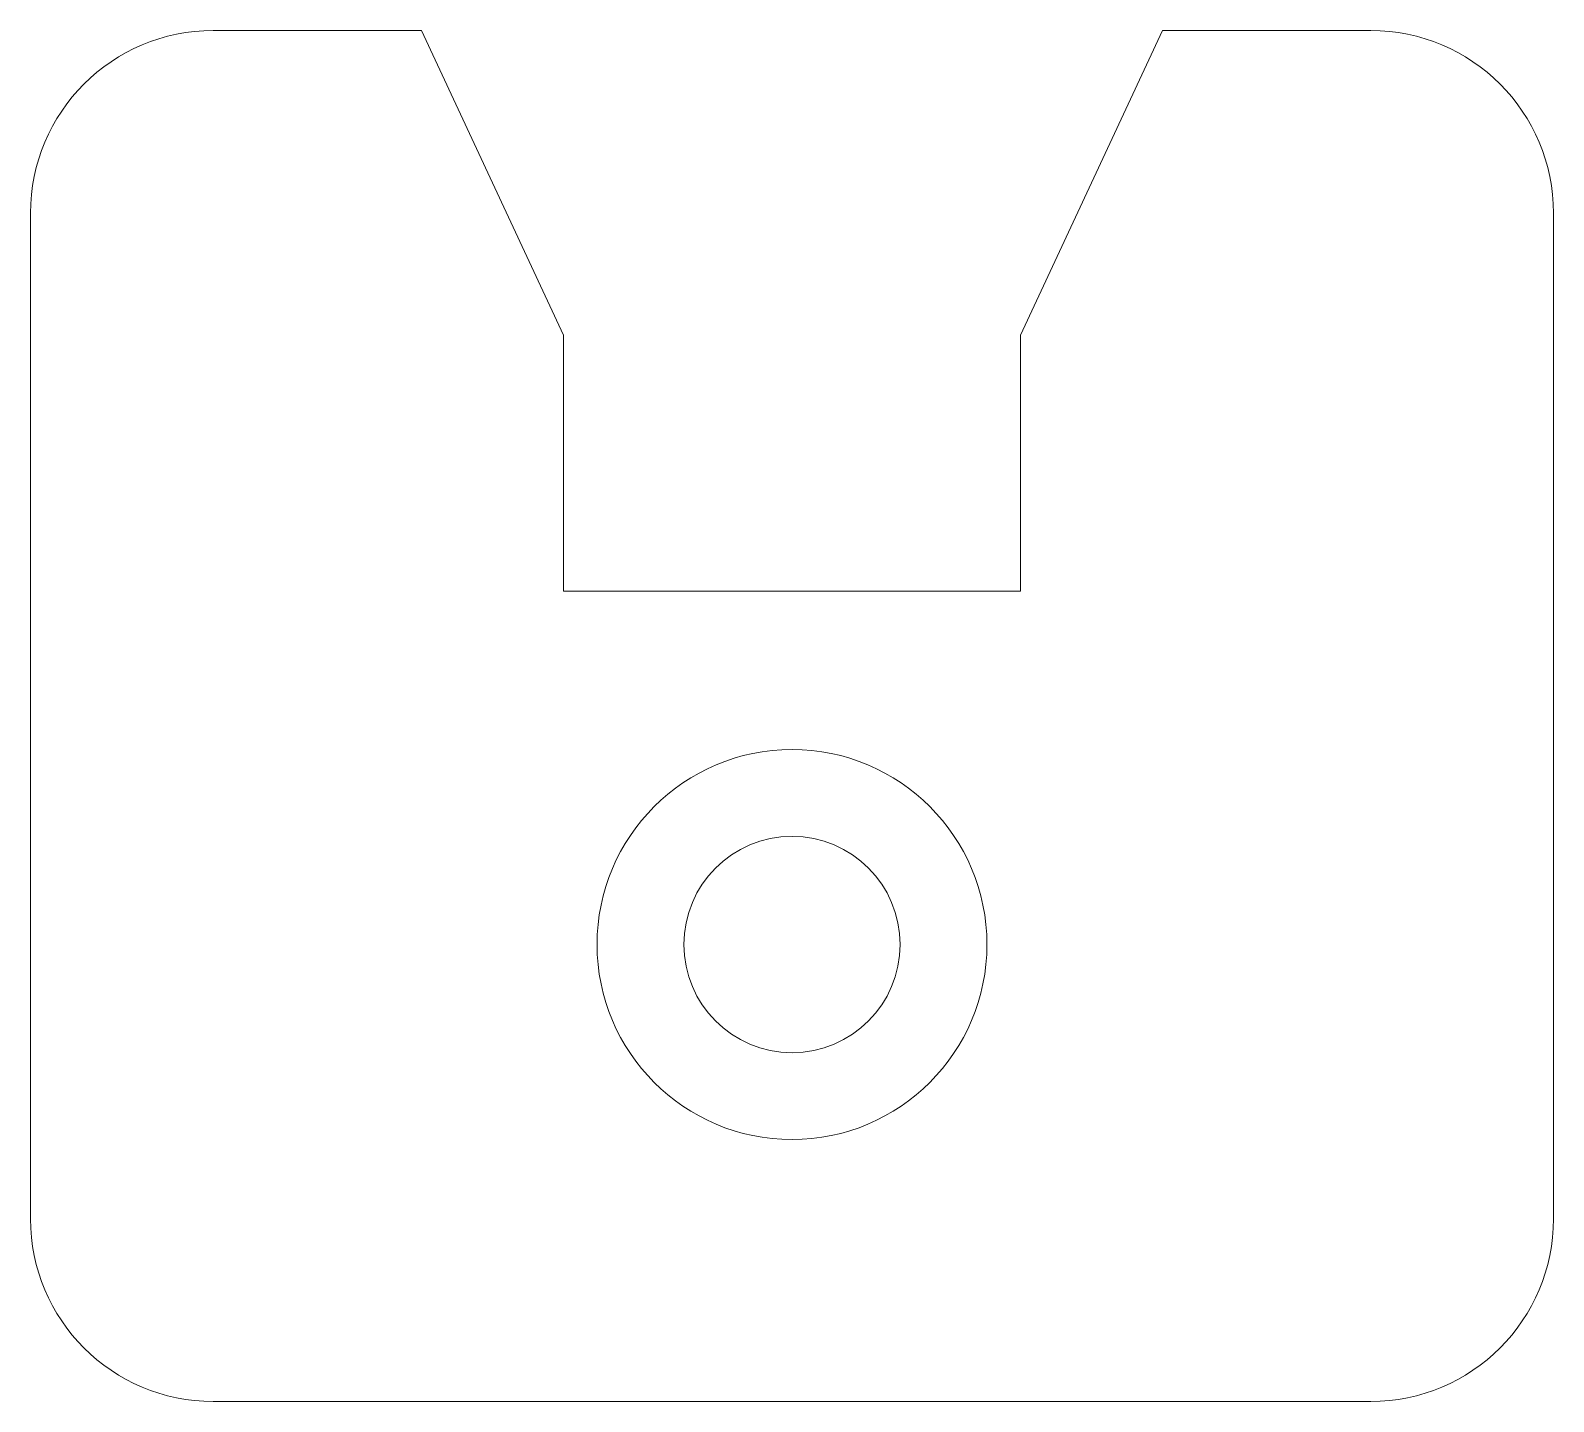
# Model space of a CAD drawing. Header units: millimetres. Extents: x -12.5 to 12.5, y -12.5 to 10.
import ezdxf

# ---------------------------------------------------------------- set-up
doc = ezdxf.new("R2010")
doc.units = ezdxf.units.MM

msp = doc.modelspace()

# ---------------------------------------------------------------- linework, layer by layer
at = {"color": 7, "linetype": 'Continuous', "lineweight": 15}
for p, q in [((-6.082, 10), (-9.5, 10)), ((-3.75, 5), (-6.082, 10)), ((6.082, 10), (3.75, 5)), ((9.5, 10), (6.082, 10)), ((-12.5, 7), (-12.5, -9.5)), ((12.5, -9.5), (12.5, 7)), ((-3.75, 5), (-3.75, 0.8)), ((3.75, 0.8), (3.75, 5)), ((-3.75, 0.8), (3.75, 0.8)), ((-9.5, -12.5), (9.5, -12.5))]:
    msp.add_line(p, q, dxfattribs=at)
for radius in [3.2, 1.775]:
    msp.add_circle((0, -5), radius, dxfattribs=at)
for centre, start, end in [((-9.5, 7), 90, 180), ((9.5, 7), 0, 90), ((-9.5, -9.5), 180, 270), ((9.5, -9.5), 270, 0)]:
    msp.add_arc(centre, 3, start, end, dxfattribs=at)

doc.saveas('drawing.dxf')
